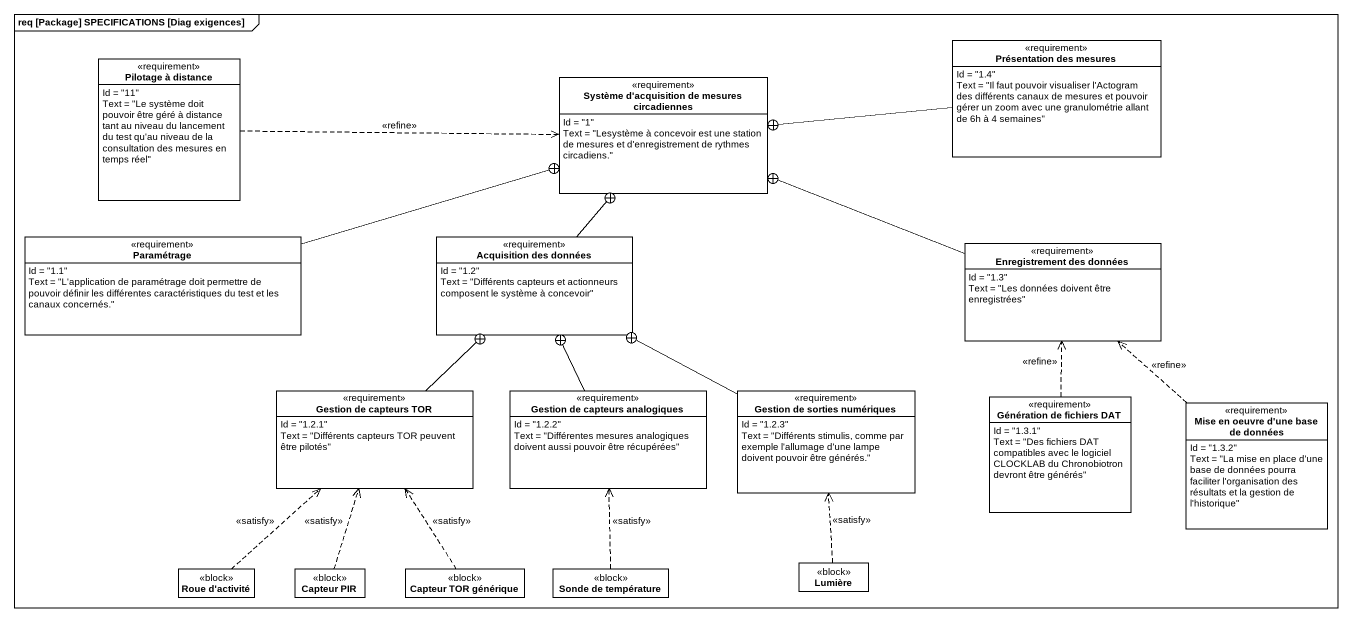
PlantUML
@startuml
mainframe req [Package] SPECIFICATIONS [Diag exigences]
hide circle
hide empty members
class "Pilotage à distance" as Pilotage_à_distance <<requirement>> {
  Id = "11"
  Text = "Le système doit pouvoir être géré à distance tant au niveau du lancement du test qu'au niveau de la consultation des mesures en temps réel"
}
class "Présentation des mesures" as Présentation_des_mesures <<requirement>> {
  Id = "1.4"
  Text = "Il faut pouvoir visualiser l'Actogram des différents canaux de mesures et pouvoir gérer un zoom avec une granulométrie allant de 6h à 4 semaines"
}
class "Système d'acquisition de mesures circadiennes" as Système_d_acquisition_de <<requirement>> {
  Id = "1"
  Text = "Lesystème à concevoir est une station de mesures et d'enregistrement de rythmes circadiens."
}
class Paramétrage <<requirement>> {
  Id = "1.1"
  Text = "L'application de paramétrage doit permettre de pouvoir définir les différentes caractéristiques du test et les canaux concernés."
}
class "Acquisition des données" as Acquisition_des_données <<requirement>> {
  Id = "1.2"
  Text = "Différents capteurs et actionneurs composent le système à concevoir"
}
class "Enregistrement des données" as Enregistrement_des_données <<requirement>> {
  Id = "1.3"
  Text = "Les données doivent être enregistrées"
}
class "Gestion de capteurs TOR" as Gestion_de_capteurs_TOR <<requirement>> {
  Id = "1.2.1"
  Text = "Différents capteurs TOR peuvent être pilotés"
}
class "Gestion de capteurs analogiques" as Gestion_de_capteurs <<requirement>> {
  Id = "1.2.2"
  Text = "Différentes mesures analogiques doivent aussi pouvoir être récupérées"
}
class "Gestion de sorties numériques" as Gestion_de_sorties <<requirement>> {
  Id = "1.2.3"
  Text = "Différents stimulis, comme par exemple l'allumage d'une lampe doivent pouvoir être générés."
}
class "Génération de fichiers DAT" as Génération_de_fichiers_DAT <<requirement>> {
  Id = "1.3.1"
  Text = "Des fichiers DAT compatibles avec le logiciel CLOCKLAB du Chronobiotron devront être générés"
}
class "Mise en oeuvre d'une base de données" as Mise_en_oeuvre_d_une_base <<requirement>> {
  Id = "1.3.2"
  Text = "La mise en place d'une base de données pourra faciliter l'organisation des résultats et la gestion de l'historique"
}
class "Roue d'activité" as Roue_d_activité <<block>>
class "Capteur PIR" as Capteur_PIR <<block>>
class "Capteur TOR générique" as Capteur_TOR_générique <<block>>
class "Sonde de température" as Sonde_de_température <<block>>
class Lumière <<block>>
Pilotage_à_distance .right.> Système_d_acquisition_de : <<refine>>
Présentation_des_mesures -left-+ Système_d_acquisition_de
Paramétrage -right-+ Système_d_acquisition_de
Acquisition_des_données -up-+ Système_d_acquisition_de
Enregistrement_des_données -left-+ Système_d_acquisition_de
Gestion_de_capteurs_TOR -up-+ Acquisition_des_données
Gestion_de_capteurs -up-+ Acquisition_des_données
Gestion_de_sorties -left-+ Acquisition_des_données
Génération_de_fichiers_DAT .up.> Enregistrement_des_données : <<refine>>
Mise_en_oeuvre_d_une_base .up.> Enregistrement_des_données : <<refine>>
Roue_d_activité .up.> Gestion_de_capteurs_TOR : <<satisfy>>
Capteur_PIR .up.> Gestion_de_capteurs_TOR : <<satisfy>>
Capteur_TOR_générique .up.> Gestion_de_capteurs_TOR : <<satisfy>>
Sonde_de_température .up.> Gestion_de_capteurs : <<satisfy>>
Lumière .up.> Gestion_de_sorties : <<satisfy>>
@enduml
